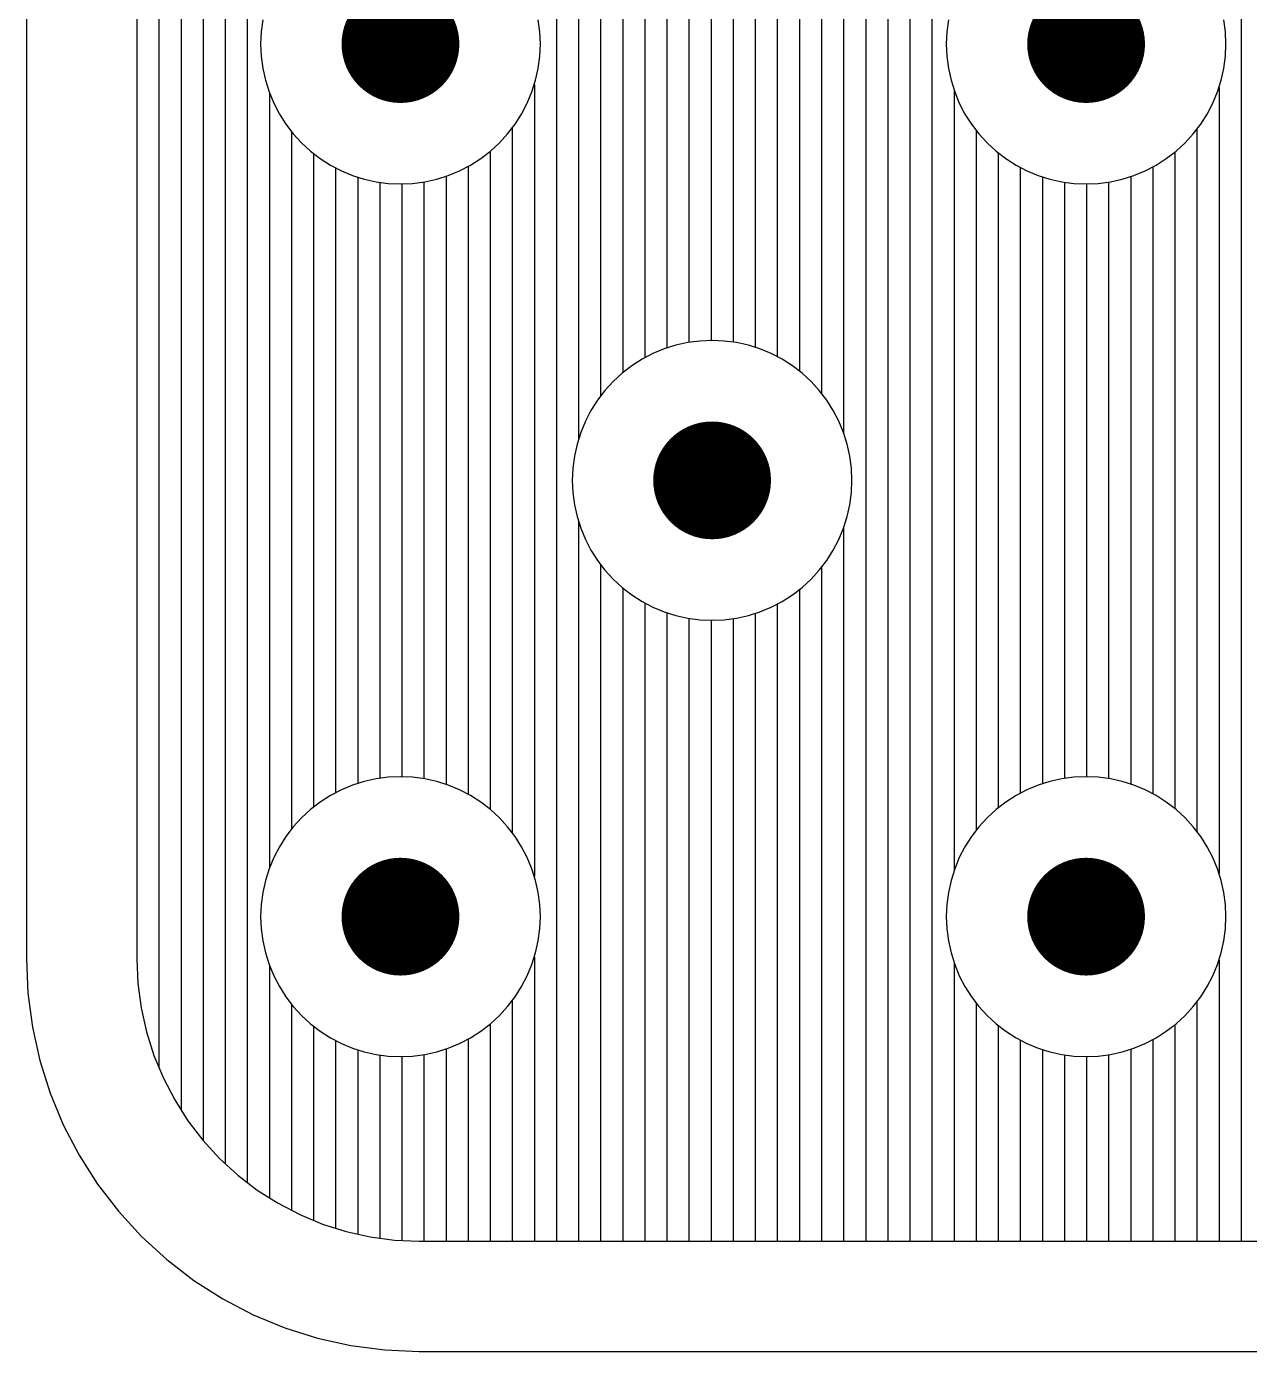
# Model space of a CAD drawing. Extents: x 295 to 953, y 10 to 290.
# Drawn here: x 537.02 to 574.02, y 80.09 to 120.18 of the extents above; entities that cross this region are included whole.
import ezdxf

# ---------------------------------------------------------------- set-up
doc = ezdxf.new("R2010")
doc.units = 0
doc.header["$LTSCALE"] = 5
doc.header["$MEASUREMENT"] = 0
doc.layers.get('0').update_dxf_attribs({"linetype": 'CONTINUOUS', "lineweight": 25})
doc.layers.add('ART003_PHO', color=3, linetype='CONTINUOUS')

msp = doc.modelspace()

# ---------------------------------------------------------------- linework, layer by layer
at = {"const_width": 1.782}
for points in [[(548.331, 120.543, 1), (548.331, 118.761, 1)], [(569.077, 120.543, 1), (569.077, 118.761, 1)], [(557.761, 107.341, 1), (557.761, 105.559, 1)], [(548.331, 94.14, 1), (548.331, 92.358, 1)], [(569.077, 94.14, 1), (569.077, 92.358, 1)]]:
    msp.add_lwpolyline(points, format="xyb", close=True, dxfattribs=at)
at = {"layer": 'ART003_PHO', "color": 7}
for p, q in [((537.016, 246.411), (537.016, 91.971)), ((540.357, 164.328), (540.357, 91.971)), ((541.023, 164.365), (541.023, 88.665)), ((541.691, 164.365), (541.691, 87.388)), ((542.36, 164.365), (542.36, 86.477)), ((543.028, 164.365), (543.028, 85.768)), ((543.696, 164.365), (543.696, 85.198)), ((553.052, 164.365), (553.052, 83.433)), ((562.407, 164.365), (562.407, 83.433)), ((563.075, 164.365), (563.075, 83.433)), ((563.744, 164.365), (563.744, 83.433)), ((564.412, 164.365), (564.412, 83.433)), ((573.767, 164.365), (573.767, 83.433)), ((553.72, 129.71), (553.72, 107.708)), ((561.739, 129.522), (561.739, 107.896)), ((554.388, 128.411), (554.388, 109.007)), ((561.071, 128.33), (561.071, 109.088)), ((555.056, 127.712), (555.056, 109.705)), ((560.402, 127.661), (560.402, 109.757)), ((555.725, 127.257), (555.725, 110.16)), ((559.734, 127.223), (559.734, 110.194)), ((556.393, 126.962), (556.393, 110.455)), ((557.061, 126.794), (557.061, 110.624)), ((557.729, 126.735), (557.729, 110.682)), ((558.398, 126.783), (558.398, 110.634)), ((559.066, 126.941), (559.066, 110.476)), ((544.163, 120.387), (544.115, 120.021)), ((544.163, 120.387), (544.115, 120.021)), ((552.548, 120.021), (552.499, 120.387)), ((552.548, 120.021), (552.499, 120.387)), ((564.909, 120.387), (564.861, 120.021)), ((564.909, 120.387), (564.861, 120.021)), ((573.293, 120.021), (573.245, 120.387)), ((573.293, 120.021), (573.245, 120.387)), ((544.115, 120.021), (544.099, 119.652)), ((544.115, 120.021), (544.099, 119.652)), ((552.564, 119.652), (552.548, 120.021)), ((552.564, 119.652), (552.548, 120.021)), ((564.861, 120.021), (564.844, 119.652)), ((564.861, 120.021), (564.844, 119.652)), ((573.309, 119.652), (573.293, 120.021)), ((573.309, 119.652), (573.293, 120.021)), ((544.099, 119.652), (544.115, 119.283)), ((544.099, 119.652), (544.115, 119.283)), ((552.548, 119.283), (552.564, 119.652)), ((552.548, 119.283), (552.564, 119.652)), ((564.844, 119.652), (564.861, 119.283)), ((564.844, 119.652), (564.861, 119.283)), ((573.293, 119.283), (573.309, 119.652)), ((573.293, 119.283), (573.309, 119.652)), ((544.115, 119.283), (544.163, 118.917)), ((544.115, 119.283), (544.163, 118.917)), ((552.499, 118.917), (552.548, 119.283)), ((552.499, 118.917), (552.548, 119.283)), ((564.861, 119.283), (564.909, 118.917)), ((564.861, 119.283), (564.909, 118.917)), ((573.245, 118.917), (573.293, 119.283)), ((573.245, 118.917), (573.293, 119.283)), ((544.163, 118.917), (544.243, 118.556)), ((544.163, 118.917), (544.243, 118.556)), ((552.419, 118.556), (552.499, 118.917)), ((552.419, 118.556), (552.499, 118.917)), ((564.909, 118.917), (564.989, 118.556)), ((564.909, 118.917), (564.989, 118.556)), ((573.165, 118.556), (573.245, 118.917)), ((573.165, 118.556), (573.245, 118.917)), ((544.243, 118.556), (544.354, 118.204)), ((544.243, 118.556), (544.354, 118.204)), ((552.308, 118.204), (552.419, 118.556)), ((552.308, 118.204), (552.419, 118.556)), ((552.383, 118.43), (552.383, 94.47)), ((564.989, 118.556), (565.1, 118.204)), ((564.989, 118.556), (565.1, 118.204)), ((573.054, 118.204), (573.165, 118.556)), ((573.054, 118.204), (573.165, 118.556)), ((573.099, 118.335), (573.099, 94.565)), ((544.354, 118.204), (544.496, 117.863)), ((544.354, 118.204), (544.496, 117.863)), ((544.364, 118.177), (544.364, 94.724)), ((552.167, 117.863), (552.308, 118.204)), ((552.167, 117.863), (552.308, 118.204)), ((565.08, 118.259), (565.08, 94.641)), ((565.1, 118.204), (565.241, 117.863)), ((565.1, 118.204), (565.241, 117.863)), ((572.913, 117.863), (573.054, 118.204)), ((572.913, 117.863), (573.054, 118.204)), ((544.496, 117.863), (544.666, 117.536)), ((544.496, 117.863), (544.666, 117.536)), ((544.666, 117.536), (544.864, 117.224)), ((544.666, 117.536), (544.864, 117.224)), ((551.798, 117.224), (551.997, 117.536)), ((551.798, 117.224), (551.997, 117.536)), ((551.997, 117.536), (552.167, 117.863)), ((551.997, 117.536), (552.167, 117.863)), ((565.241, 117.863), (565.412, 117.536)), ((565.241, 117.863), (565.412, 117.536)), ((565.412, 117.536), (565.61, 117.224)), ((565.412, 117.536), (565.61, 117.224)), ((572.544, 117.224), (572.742, 117.536)), ((572.544, 117.224), (572.742, 117.536)), ((572.742, 117.536), (572.913, 117.863)), ((572.742, 117.536), (572.913, 117.863)), ((544.864, 117.224), (545.089, 116.931)), ((544.864, 117.224), (545.089, 116.931)), ((551.573, 116.931), (551.798, 117.224)), ((551.573, 116.931), (551.798, 117.224)), ((551.715, 117.11), (551.715, 95.791)), ((565.61, 117.224), (565.835, 116.931)), ((565.61, 117.224), (565.835, 116.931)), ((572.319, 116.931), (572.544, 117.224)), ((572.319, 116.931), (572.544, 117.224)), ((572.431, 117.071), (572.431, 95.83)), ((545.033, 117), (545.033, 95.9)), ((545.089, 116.931), (545.339, 116.659)), ((545.089, 116.931), (545.339, 116.659)), ((551.324, 116.659), (551.573, 116.931)), ((551.324, 116.659), (551.573, 116.931)), ((565.748, 117.038), (565.748, 95.863)), ((565.835, 116.931), (566.084, 116.659)), ((565.835, 116.931), (566.084, 116.659)), ((572.07, 116.659), (572.319, 116.931)), ((572.07, 116.659), (572.319, 116.931)), ((545.339, 116.659), (545.611, 116.41)), ((545.339, 116.659), (545.611, 116.41)), ((545.611, 116.41), (545.904, 116.185)), ((545.611, 116.41), (545.904, 116.185)), ((545.701, 116.336), (545.701, 96.564)), ((550.759, 116.185), (551.052, 116.41)), ((550.759, 116.185), (551.052, 116.41)), ((551.047, 116.406), (551.047, 96.495)), ((551.052, 116.41), (551.324, 116.659)), ((551.052, 116.41), (551.324, 116.659)), ((566.084, 116.659), (566.356, 116.41)), ((566.084, 116.659), (566.356, 116.41)), ((566.356, 116.41), (566.649, 116.185)), ((566.356, 116.41), (566.649, 116.185)), ((566.417, 116.36), (566.417, 96.54)), ((571.504, 116.185), (571.797, 116.41)), ((571.504, 116.185), (571.797, 116.41)), ((571.763, 116.381), (571.763, 96.519)), ((571.797, 116.41), (572.07, 116.659)), ((571.797, 116.41), (572.07, 116.659)), ((545.904, 116.185), (546.215, 115.987)), ((545.904, 116.185), (546.215, 115.987)), ((546.215, 115.987), (546.543, 115.816)), ((546.215, 115.987), (546.543, 115.816)), ((546.369, 115.902), (546.369, 96.998)), ((550.12, 115.816), (550.448, 115.987)), ((550.12, 115.816), (550.448, 115.987)), ((550.379, 115.948), (550.379, 96.953)), ((550.448, 115.987), (550.759, 116.185)), ((550.448, 115.987), (550.759, 116.185)), ((566.649, 116.185), (566.961, 115.987)), ((566.649, 116.185), (566.961, 115.987)), ((566.961, 115.987), (567.288, 115.816)), ((566.961, 115.987), (567.288, 115.816)), ((567.085, 115.918), (567.085, 96.983)), ((570.865, 115.816), (571.193, 115.987)), ((570.865, 115.816), (571.193, 115.987)), ((571.094, 115.931), (571.094, 96.969)), ((571.193, 115.987), (571.504, 116.185)), ((571.193, 115.987), (571.504, 116.185)), ((546.543, 115.816), (546.884, 115.675)), ((546.543, 115.816), (546.884, 115.675)), ((546.884, 115.675), (547.236, 115.564)), ((546.884, 115.675), (547.236, 115.564)), ((547.037, 115.622), (547.037, 97.278)), ((547.236, 115.564), (547.596, 115.484)), ((547.236, 115.564), (547.596, 115.484)), ((547.596, 115.484), (547.962, 115.436)), ((547.596, 115.484), (547.962, 115.436)), ((547.706, 115.466), (547.706, 97.434)), ((548.7, 115.436), (549.066, 115.484)), ((548.7, 115.436), (549.066, 115.484)), ((549.042, 115.48), (549.042, 97.421)), ((549.066, 115.484), (549.427, 115.564)), ((549.066, 115.484), (549.427, 115.564)), ((549.427, 115.564), (549.779, 115.675)), ((549.427, 115.564), (549.779, 115.675)), ((549.71, 115.651), (549.71, 97.25)), ((549.779, 115.675), (550.12, 115.816)), ((549.779, 115.675), (550.12, 115.816)), ((567.288, 115.816), (567.629, 115.675)), ((567.288, 115.816), (567.629, 115.675)), ((567.629, 115.675), (567.981, 115.564)), ((567.629, 115.675), (567.981, 115.564)), ((567.753, 115.632), (567.753, 97.268)), ((567.981, 115.564), (568.342, 115.484)), ((567.981, 115.564), (568.342, 115.484)), ((568.342, 115.484), (568.708, 115.436)), ((568.342, 115.484), (568.708, 115.436)), ((568.421, 115.471), (568.421, 97.43)), ((569.446, 115.436), (569.812, 115.484)), ((569.446, 115.436), (569.812, 115.484)), ((569.758, 115.475), (569.758, 97.426)), ((569.812, 115.484), (570.172, 115.564)), ((569.812, 115.484), (570.172, 115.564)), ((570.172, 115.564), (570.524, 115.675)), ((570.172, 115.564), (570.524, 115.675)), ((570.426, 115.64), (570.426, 97.26)), ((570.524, 115.675), (570.865, 115.816)), ((570.524, 115.675), (570.865, 115.816)), ((547.962, 115.436), (548.331, 115.42)), ((547.962, 115.436), (548.331, 115.42)), ((548.331, 115.42), (548.7, 115.436)), ((548.331, 115.42), (548.7, 115.436)), ((548.374, 115.42), (548.374, 97.481)), ((568.708, 115.436), (569.077, 115.42)), ((568.708, 115.436), (569.077, 115.42)), ((569.077, 115.42), (569.446, 115.436)), ((569.077, 115.42), (569.446, 115.436)), ((569.09, 115.42), (569.09, 97.481)), ((557.392, 110.666), (557.026, 110.618)), ((557.392, 110.666), (557.026, 110.618)), ((557.761, 110.683), (557.392, 110.666)), ((557.761, 110.683), (557.392, 110.666)), ((558.13, 110.666), (557.761, 110.683)), ((558.13, 110.666), (557.761, 110.683)), ((558.496, 110.618), (558.13, 110.666)), ((558.496, 110.618), (558.13, 110.666)), ((555.972, 110.286), (555.645, 110.115)), ((555.972, 110.286), (555.645, 110.115)), ((556.314, 110.427), (555.972, 110.286)), ((556.314, 110.427), (555.972, 110.286)), ((556.666, 110.538), (556.314, 110.427)), ((556.666, 110.538), (556.314, 110.427)), ((557.026, 110.618), (556.666, 110.538)), ((557.026, 110.618), (556.666, 110.538)), ((558.857, 110.538), (558.496, 110.618)), ((558.857, 110.538), (558.496, 110.618)), ((559.209, 110.427), (558.857, 110.538)), ((559.209, 110.427), (558.857, 110.538)), ((559.55, 110.286), (559.209, 110.427)), ((559.55, 110.286), (559.209, 110.427)), ((559.877, 110.115), (559.55, 110.286)), ((559.877, 110.115), (559.55, 110.286)), ((555.334, 109.917), (555.041, 109.692)), ((555.334, 109.917), (555.041, 109.692)), ((555.645, 110.115), (555.334, 109.917)), ((555.645, 110.115), (555.334, 109.917)), ((560.189, 109.917), (559.877, 110.115)), ((560.189, 109.917), (559.877, 110.115)), ((560.482, 109.692), (560.189, 109.917)), ((560.482, 109.692), (560.189, 109.917)), ((555.041, 109.692), (554.768, 109.443)), ((555.041, 109.692), (554.768, 109.443)), ((560.754, 109.443), (560.482, 109.692)), ((560.754, 109.443), (560.482, 109.692)), ((554.519, 109.171), (554.294, 108.878)), ((554.519, 109.171), (554.294, 108.878)), ((554.768, 109.443), (554.519, 109.171)), ((554.768, 109.443), (554.519, 109.171)), ((561.003, 109.171), (560.754, 109.443)), ((561.003, 109.171), (560.754, 109.443)), ((561.228, 108.878), (561.003, 109.171)), ((561.228, 108.878), (561.003, 109.171)), ((554.294, 108.878), (554.096, 108.566)), ((554.294, 108.878), (554.096, 108.566)), ((561.426, 108.566), (561.228, 108.878)), ((561.426, 108.566), (561.228, 108.878)), ((554.096, 108.566), (553.925, 108.239)), ((554.096, 108.566), (553.925, 108.239)), ((561.597, 108.239), (561.426, 108.566)), ((561.597, 108.239), (561.426, 108.566)), ((553.784, 107.898), (553.673, 107.546)), ((553.784, 107.898), (553.673, 107.546)), ((553.925, 108.239), (553.784, 107.898)), ((553.925, 108.239), (553.784, 107.898)), ((561.738, 107.898), (561.597, 108.239)), ((561.738, 107.898), (561.597, 108.239)), ((561.849, 107.546), (561.738, 107.898)), ((561.849, 107.546), (561.738, 107.898)), ((553.673, 107.546), (553.593, 107.185)), ((553.673, 107.546), (553.593, 107.185)), ((561.929, 107.185), (561.849, 107.546)), ((561.929, 107.185), (561.849, 107.546)), ((553.593, 107.185), (553.545, 106.819)), ((553.593, 107.185), (553.545, 106.819)), ((561.977, 106.819), (561.929, 107.185)), ((561.977, 106.819), (561.929, 107.185)), ((553.545, 106.819), (553.529, 106.45)), ((553.545, 106.819), (553.529, 106.45)), ((561.993, 106.45), (561.977, 106.819)), ((561.993, 106.45), (561.977, 106.819)), ((553.529, 106.45), (553.545, 106.081)), ((553.529, 106.45), (553.545, 106.081)), ((561.977, 106.081), (561.993, 106.45)), ((561.977, 106.081), (561.993, 106.45)), ((553.545, 106.081), (553.593, 105.715)), ((553.545, 106.081), (553.593, 105.715)), ((561.929, 105.715), (561.977, 106.081)), ((561.929, 105.715), (561.977, 106.081)), ((553.593, 105.715), (553.673, 105.355)), ((553.593, 105.715), (553.673, 105.355)), ((561.849, 105.355), (561.929, 105.715)), ((561.849, 105.355), (561.929, 105.715)), ((553.673, 105.355), (553.784, 105.003)), ((553.673, 105.355), (553.784, 105.003)), ((553.72, 105.193), (553.72, 83.433)), ((561.738, 105.003), (561.849, 105.355)), ((561.738, 105.003), (561.849, 105.355)), ((553.784, 105.003), (553.925, 104.662)), ((553.784, 105.003), (553.925, 104.662)), ((553.925, 104.662), (554.096, 104.334)), ((553.925, 104.662), (554.096, 104.334)), ((561.426, 104.334), (561.597, 104.662)), ((561.426, 104.334), (561.597, 104.662)), ((561.597, 104.662), (561.738, 105.003)), ((561.597, 104.662), (561.738, 105.003)), ((561.739, 105.005), (561.739, 83.433)), ((554.096, 104.334), (554.294, 104.023)), ((554.096, 104.334), (554.294, 104.023)), ((561.228, 104.023), (561.426, 104.334)), ((561.228, 104.023), (561.426, 104.334)), ((554.294, 104.023), (554.519, 103.73)), ((554.294, 104.023), (554.519, 103.73)), ((554.388, 103.894), (554.388, 83.433)), ((561.003, 103.73), (561.228, 104.023)), ((561.003, 103.73), (561.228, 104.023)), ((554.519, 103.73), (554.768, 103.457)), ((554.519, 103.73), (554.768, 103.457)), ((554.768, 103.457), (555.041, 103.208)), ((554.768, 103.457), (555.041, 103.208)), ((560.482, 103.208), (560.754, 103.457)), ((560.482, 103.208), (560.754, 103.457)), ((560.754, 103.457), (561.003, 103.73)), ((560.754, 103.457), (561.003, 103.73)), ((561.071, 103.812), (561.071, 83.433)), ((555.041, 103.208), (555.334, 102.983)), ((555.041, 103.208), (555.334, 102.983)), ((555.056, 103.195), (555.056, 83.433)), ((560.189, 102.983), (560.482, 103.208)), ((560.189, 102.983), (560.482, 103.208)), ((560.402, 103.143), (560.402, 83.433)), ((555.334, 102.983), (555.645, 102.785)), ((555.334, 102.983), (555.645, 102.785)), ((555.645, 102.785), (555.972, 102.614)), ((555.645, 102.785), (555.972, 102.614)), ((555.725, 102.74), (555.725, 83.433)), ((559.55, 102.614), (559.877, 102.785)), ((559.55, 102.614), (559.877, 102.785)), ((559.734, 102.706), (559.734, 83.433)), ((559.877, 102.785), (560.189, 102.983)), ((559.877, 102.785), (560.189, 102.983)), ((555.972, 102.614), (556.314, 102.473)), ((555.972, 102.614), (556.314, 102.473)), ((556.314, 102.473), (556.666, 102.362)), ((556.314, 102.473), (556.666, 102.362)), ((556.393, 102.445), (556.393, 83.433)), ((556.666, 102.362), (557.026, 102.282)), ((556.666, 102.362), (557.026, 102.282)), ((557.026, 102.282), (557.392, 102.234)), ((557.026, 102.282), (557.392, 102.234)), ((557.061, 102.276), (557.061, 83.433)), ((558.13, 102.234), (558.496, 102.282)), ((558.13, 102.234), (558.496, 102.282)), ((558.398, 102.266), (558.398, 83.433)), ((558.496, 102.282), (558.857, 102.362)), ((558.496, 102.282), (558.857, 102.362)), ((558.857, 102.362), (559.209, 102.473)), ((558.857, 102.362), (559.209, 102.473)), ((559.066, 102.424), (559.066, 83.433)), ((559.209, 102.473), (559.55, 102.614)), ((559.209, 102.473), (559.55, 102.614)), ((557.392, 102.234), (557.761, 102.218)), ((557.392, 102.234), (557.761, 102.218)), ((557.729, 102.218), (557.729, 83.433)), ((557.761, 102.218), (558.13, 102.234)), ((557.761, 102.218), (558.13, 102.234)), ((547.962, 97.465), (547.596, 97.417)), ((547.962, 97.465), (547.596, 97.417)), ((548.331, 97.481), (547.962, 97.465)), ((548.331, 97.481), (547.962, 97.465)), ((548.7, 97.465), (548.331, 97.481)), ((548.7, 97.465), (548.331, 97.481)), ((549.066, 97.417), (548.7, 97.465)), ((549.066, 97.417), (548.7, 97.465)), ((568.708, 97.465), (568.342, 97.417)), ((568.708, 97.465), (568.342, 97.417)), ((569.077, 97.481), (568.708, 97.465)), ((569.077, 97.481), (568.708, 97.465)), ((569.446, 97.465), (569.077, 97.481)), ((569.446, 97.465), (569.077, 97.481)), ((569.812, 97.417), (569.446, 97.465)), ((569.812, 97.417), (569.446, 97.465)), ((546.543, 97.084), (546.215, 96.914)), ((546.543, 97.084), (546.215, 96.914)), ((546.884, 97.226), (546.543, 97.084)), ((546.884, 97.226), (546.543, 97.084)), ((547.236, 97.337), (546.884, 97.226)), ((547.236, 97.337), (546.884, 97.226)), ((547.596, 97.417), (547.236, 97.337)), ((547.596, 97.417), (547.236, 97.337)), ((549.427, 97.337), (549.066, 97.417)), ((549.427, 97.337), (549.066, 97.417)), ((549.779, 97.226), (549.427, 97.337)), ((549.779, 97.226), (549.427, 97.337)), ((550.12, 97.084), (549.779, 97.226)), ((550.12, 97.084), (549.779, 97.226)), ((550.448, 96.914), (550.12, 97.084)), ((550.448, 96.914), (550.12, 97.084)), ((567.288, 97.084), (566.961, 96.914)), ((567.288, 97.084), (566.961, 96.914)), ((567.629, 97.226), (567.288, 97.084)), ((567.629, 97.226), (567.288, 97.084)), ((567.981, 97.337), (567.629, 97.226)), ((567.981, 97.337), (567.629, 97.226)), ((568.342, 97.417), (567.981, 97.337)), ((568.342, 97.417), (567.981, 97.337)), ((570.172, 97.337), (569.812, 97.417)), ((570.172, 97.337), (569.812, 97.417)), ((570.524, 97.226), (570.172, 97.337)), ((570.524, 97.226), (570.172, 97.337)), ((570.865, 97.084), (570.524, 97.226)), ((570.865, 97.084), (570.524, 97.226)), ((571.193, 96.914), (570.865, 97.084)), ((571.193, 96.914), (570.865, 97.084)), ((545.904, 96.715), (545.611, 96.491)), ((545.904, 96.715), (545.611, 96.491)), ((546.215, 96.914), (545.904, 96.715)), ((546.215, 96.914), (545.904, 96.715)), ((550.759, 96.715), (550.448, 96.914)), ((550.759, 96.715), (550.448, 96.914)), ((551.052, 96.491), (550.759, 96.715)), ((551.052, 96.491), (550.759, 96.715)), ((566.649, 96.715), (566.356, 96.491)), ((566.649, 96.715), (566.356, 96.491)), ((566.961, 96.914), (566.649, 96.715)), ((566.961, 96.914), (566.649, 96.715)), ((571.504, 96.715), (571.193, 96.914)), ((571.504, 96.715), (571.193, 96.914)), ((571.797, 96.491), (571.504, 96.715)), ((571.797, 96.491), (571.504, 96.715)), ((545.339, 96.241), (545.089, 95.969)), ((545.339, 96.241), (545.089, 95.969)), ((545.611, 96.491), (545.339, 96.241)), ((545.611, 96.491), (545.339, 96.241)), ((551.324, 96.241), (551.052, 96.491)), ((551.324, 96.241), (551.052, 96.491)), ((551.573, 95.969), (551.324, 96.241)), ((551.573, 95.969), (551.324, 96.241)), ((566.084, 96.241), (565.835, 95.969)), ((566.084, 96.241), (565.835, 95.969)), ((566.356, 96.491), (566.084, 96.241)), ((566.356, 96.491), (566.084, 96.241)), ((572.07, 96.241), (571.797, 96.491)), ((572.07, 96.241), (571.797, 96.491)), ((572.319, 95.969), (572.07, 96.241)), ((572.319, 95.969), (572.07, 96.241)), ((545.089, 95.969), (544.864, 95.676)), ((545.089, 95.969), (544.864, 95.676)), ((551.798, 95.676), (551.573, 95.969)), ((551.798, 95.676), (551.573, 95.969)), ((565.835, 95.969), (565.61, 95.676)), ((565.835, 95.969), (565.61, 95.676)), ((572.544, 95.676), (572.319, 95.969)), ((572.544, 95.676), (572.319, 95.969)), ((544.864, 95.676), (544.666, 95.365)), ((544.864, 95.676), (544.666, 95.365)), ((551.997, 95.365), (551.798, 95.676)), ((551.997, 95.365), (551.798, 95.676)), ((565.61, 95.676), (565.412, 95.365)), ((565.61, 95.676), (565.412, 95.365)), ((572.742, 95.365), (572.544, 95.676)), ((572.742, 95.365), (572.544, 95.676)), ((544.496, 95.037), (544.354, 94.696)), ((544.496, 95.037), (544.354, 94.696)), ((544.666, 95.365), (544.496, 95.037)), ((544.666, 95.365), (544.496, 95.037)), ((552.167, 95.037), (551.997, 95.365)), ((552.167, 95.037), (551.997, 95.365)), ((552.308, 94.696), (552.167, 95.037)), ((552.308, 94.696), (552.167, 95.037)), ((565.241, 95.037), (565.1, 94.696)), ((565.241, 95.037), (565.1, 94.696)), ((565.412, 95.365), (565.241, 95.037)), ((565.412, 95.365), (565.241, 95.037)), ((572.913, 95.037), (572.742, 95.365)), ((572.913, 95.037), (572.742, 95.365)), ((573.054, 94.696), (572.913, 95.037)), ((573.054, 94.696), (572.913, 95.037)), ((544.354, 94.696), (544.243, 94.344)), ((544.354, 94.696), (544.243, 94.344)), ((552.419, 94.344), (552.308, 94.696)), ((552.419, 94.344), (552.308, 94.696)), ((565.1, 94.696), (564.989, 94.344)), ((565.1, 94.696), (564.989, 94.344)), ((573.165, 94.344), (573.054, 94.696)), ((573.165, 94.344), (573.054, 94.696)), ((544.243, 94.344), (544.163, 93.983)), ((544.243, 94.344), (544.163, 93.983)), ((552.499, 93.983), (552.419, 94.344)), ((552.499, 93.983), (552.419, 94.344)), ((564.989, 94.344), (564.909, 93.983)), ((564.989, 94.344), (564.909, 93.983)), ((573.245, 93.983), (573.165, 94.344)), ((573.245, 93.983), (573.165, 94.344)), ((544.163, 93.983), (544.115, 93.617)), ((544.163, 93.983), (544.115, 93.617)), ((552.548, 93.617), (552.499, 93.983)), ((552.548, 93.617), (552.499, 93.983)), ((564.909, 93.983), (564.861, 93.617)), ((564.909, 93.983), (564.861, 93.617)), ((573.293, 93.617), (573.245, 93.983)), ((573.293, 93.617), (573.245, 93.983)), ((544.115, 93.617), (544.099, 93.249)), ((544.115, 93.617), (544.099, 93.249)), ((552.564, 93.249), (552.548, 93.617)), ((552.564, 93.249), (552.548, 93.617)), ((564.861, 93.617), (564.844, 93.249)), ((564.861, 93.617), (564.844, 93.249)), ((573.309, 93.249), (573.293, 93.617)), ((573.309, 93.249), (573.293, 93.617)), ((544.099, 93.249), (544.115, 92.88)), ((544.099, 93.249), (544.115, 92.88)), ((552.548, 92.88), (552.564, 93.249)), ((552.548, 92.88), (552.564, 93.249)), ((564.844, 93.249), (564.861, 92.88)), ((564.844, 93.249), (564.861, 92.88)), ((573.293, 92.88), (573.309, 93.249)), ((573.293, 92.88), (573.309, 93.249)), ((544.115, 92.88), (544.163, 92.514)), ((544.115, 92.88), (544.163, 92.514)), ((552.499, 92.514), (552.548, 92.88)), ((552.499, 92.514), (552.548, 92.88)), ((564.861, 92.88), (564.909, 92.514)), ((564.861, 92.88), (564.909, 92.514)), ((573.245, 92.514), (573.293, 92.88)), ((573.245, 92.514), (573.293, 92.88)), ((544.163, 92.514), (544.243, 92.153)), ((544.163, 92.514), (544.243, 92.153)), ((552.419, 92.153), (552.499, 92.514)), ((552.419, 92.153), (552.499, 92.514)), ((564.909, 92.514), (564.989, 92.153)), ((564.909, 92.514), (564.989, 92.153)), ((573.165, 92.153), (573.245, 92.514)), ((573.165, 92.153), (573.245, 92.514)), ((537.016, 91.971), (537.061, 90.936)), ((540.357, 91.971), (540.389, 91.227)), ((544.243, 92.153), (544.354, 91.801)), ((544.243, 92.153), (544.354, 91.801)), ((552.308, 91.801), (552.419, 92.153)), ((552.308, 91.801), (552.419, 92.153)), ((552.383, 92.027), (552.383, 83.433)), ((564.989, 92.153), (565.1, 91.801)), ((564.989, 92.153), (565.1, 91.801)), ((565.08, 91.856), (565.08, 83.433)), ((573.054, 91.801), (573.165, 92.153)), ((573.054, 91.801), (573.165, 92.153)), ((573.099, 91.932), (573.099, 83.433)), ((544.354, 91.801), (544.496, 91.46)), ((544.354, 91.801), (544.496, 91.46)), ((544.364, 91.774), (544.364, 84.734)), ((544.496, 91.46), (544.666, 91.132)), ((544.496, 91.46), (544.666, 91.132)), ((551.997, 91.132), (552.167, 91.46)), ((551.997, 91.132), (552.167, 91.46)), ((552.167, 91.46), (552.308, 91.801)), ((552.167, 91.46), (552.308, 91.801)), ((565.1, 91.801), (565.241, 91.46)), ((565.1, 91.801), (565.241, 91.46)), ((565.241, 91.46), (565.412, 91.132)), ((565.241, 91.46), (565.412, 91.132)), ((572.742, 91.132), (572.913, 91.46)), ((572.742, 91.132), (572.913, 91.46)), ((572.913, 91.46), (573.054, 91.801)), ((572.913, 91.46), (573.054, 91.801)), ((540.389, 91.227), (540.487, 90.489)), ((544.666, 91.132), (544.864, 90.821)), ((544.666, 91.132), (544.864, 90.821)), ((551.798, 90.821), (551.997, 91.132)), ((551.798, 90.821), (551.997, 91.132)), ((565.412, 91.132), (565.61, 90.821)), ((565.412, 91.132), (565.61, 90.821)), ((572.544, 90.821), (572.742, 91.132)), ((572.544, 90.821), (572.742, 91.132)), ((537.061, 90.936), (537.196, 89.909)), ((544.864, 90.821), (545.089, 90.528)), ((544.864, 90.821), (545.089, 90.528)), ((551.573, 90.528), (551.798, 90.821)), ((551.573, 90.528), (551.798, 90.821)), ((551.715, 90.707), (551.715, 83.433)), ((565.61, 90.821), (565.835, 90.528)), ((565.61, 90.821), (565.835, 90.528)), ((565.748, 90.634), (565.748, 83.433)), ((572.319, 90.528), (572.544, 90.821)), ((572.319, 90.528), (572.544, 90.821)), ((572.431, 90.667), (572.431, 83.433)), ((540.487, 90.489), (540.648, 89.761)), ((545.033, 90.597), (545.033, 84.356)), ((545.089, 90.528), (545.339, 90.256)), ((545.089, 90.528), (545.339, 90.256)), ((545.339, 90.256), (545.611, 90.006)), ((545.339, 90.256), (545.611, 90.006)), ((551.052, 90.006), (551.324, 90.256)), ((551.052, 90.006), (551.324, 90.256)), ((551.324, 90.256), (551.573, 90.528)), ((551.324, 90.256), (551.573, 90.528)), ((565.835, 90.528), (566.084, 90.256)), ((565.835, 90.528), (566.084, 90.256)), ((566.084, 90.256), (566.356, 90.006)), ((566.084, 90.256), (566.356, 90.006)), ((571.797, 90.006), (572.07, 90.256)), ((571.797, 90.006), (572.07, 90.256)), ((572.07, 90.256), (572.319, 90.528)), ((572.07, 90.256), (572.319, 90.528)), ((537.196, 89.909), (537.42, 88.897)), ((545.611, 90.006), (545.904, 89.782)), ((545.611, 90.006), (545.904, 89.782)), ((545.701, 89.933), (545.701, 84.053)), ((550.759, 89.782), (551.052, 90.006)), ((550.759, 89.782), (551.052, 90.006)), ((551.047, 90.002), (551.047, 83.433)), ((566.356, 90.006), (566.649, 89.782)), ((566.356, 90.006), (566.649, 89.782)), ((566.417, 89.957), (566.417, 83.433)), ((571.504, 89.782), (571.797, 90.006)), ((571.504, 89.782), (571.797, 90.006)), ((571.763, 89.978), (571.763, 83.433)), ((540.648, 89.761), (540.872, 89.051)), ((545.904, 89.782), (546.215, 89.583)), ((545.904, 89.782), (546.215, 89.583)), ((546.215, 89.583), (546.543, 89.413)), ((546.215, 89.583), (546.543, 89.413)), ((546.369, 89.499), (546.369, 83.815)), ((546.543, 89.413), (546.884, 89.271)), ((546.543, 89.413), (546.884, 89.271)), ((549.779, 89.271), (550.12, 89.413)), ((549.779, 89.271), (550.12, 89.413)), ((550.12, 89.413), (550.448, 89.583)), ((550.12, 89.413), (550.448, 89.583)), ((550.379, 89.544), (550.379, 83.433)), ((550.448, 89.583), (550.759, 89.782)), ((550.448, 89.583), (550.759, 89.782)), ((566.649, 89.782), (566.961, 89.583)), ((566.649, 89.782), (566.961, 89.583)), ((566.961, 89.583), (567.288, 89.413)), ((566.961, 89.583), (567.288, 89.413)), ((567.085, 89.514), (567.085, 83.433)), ((567.288, 89.413), (567.629, 89.271)), ((567.288, 89.413), (567.629, 89.271)), ((570.524, 89.271), (570.865, 89.413)), ((570.524, 89.271), (570.865, 89.413)), ((570.865, 89.413), (571.193, 89.583)), ((570.865, 89.413), (571.193, 89.583)), ((571.094, 89.528), (571.094, 83.433)), ((571.193, 89.583), (571.504, 89.782)), ((571.193, 89.583), (571.504, 89.782)), ((540.872, 89.051), (541.157, 88.363)), ((546.884, 89.271), (547.236, 89.16)), ((546.884, 89.271), (547.236, 89.16)), ((547.037, 89.219), (547.037, 83.637)), ((547.236, 89.16), (547.596, 89.081)), ((547.236, 89.16), (547.596, 89.081)), ((547.596, 89.081), (547.962, 89.032)), ((547.596, 89.081), (547.962, 89.032)), ((547.706, 89.063), (547.706, 83.516)), ((547.962, 89.032), (548.331, 89.016)), ((547.962, 89.032), (548.331, 89.016)), ((548.331, 89.016), (548.7, 89.032)), ((548.331, 89.016), (548.7, 89.032)), ((548.374, 89.016), (548.374, 83.449)), ((548.7, 89.032), (549.066, 89.081)), ((548.7, 89.032), (549.066, 89.081)), ((549.042, 89.076), (549.042, 83.433)), ((549.066, 89.081), (549.427, 89.16)), ((549.066, 89.081), (549.427, 89.16)), ((549.427, 89.16), (549.779, 89.271)), ((549.427, 89.16), (549.779, 89.271)), ((549.71, 89.247), (549.71, 83.433)), ((567.629, 89.271), (567.981, 89.16)), ((567.629, 89.271), (567.981, 89.16)), ((567.753, 89.229), (567.753, 83.433)), ((567.981, 89.16), (568.342, 89.081)), ((567.981, 89.16), (568.342, 89.081)), ((568.342, 89.081), (568.708, 89.032)), ((568.342, 89.081), (568.708, 89.032)), ((568.421, 89.067), (568.421, 83.433)), ((568.708, 89.032), (569.077, 89.016)), ((568.708, 89.032), (569.077, 89.016)), ((569.077, 89.016), (569.446, 89.032)), ((569.077, 89.016), (569.446, 89.032)), ((569.09, 89.016), (569.09, 83.433)), ((569.446, 89.032), (569.812, 89.081)), ((569.446, 89.032), (569.812, 89.081)), ((569.758, 89.071), (569.758, 83.433)), ((569.812, 89.081), (570.172, 89.16)), ((569.812, 89.081), (570.172, 89.16)), ((570.172, 89.16), (570.524, 89.271)), ((570.172, 89.16), (570.524, 89.271)), ((570.426, 89.237), (570.426, 83.433)), ((537.42, 88.897), (537.732, 87.908)), ((541.157, 88.363), (541.501, 87.702)), ((537.732, 87.908), (538.129, 86.951)), ((541.501, 87.702), (541.901, 87.074)), ((541.901, 87.074), (542.355, 86.483)), ((538.129, 86.951), (538.607, 86.031)), ((542.355, 86.483), (542.858, 85.934)), ((538.607, 86.031), (539.164, 85.157)), ((542.858, 85.934), (543.407, 85.43)), ((543.407, 85.43), (543.998, 84.977)), ((539.164, 85.157), (539.795, 84.335)), ((543.998, 84.977), (544.626, 84.577)), ((539.795, 84.335), (540.495, 83.571)), ((544.626, 84.577), (545.287, 84.233)), ((545.287, 84.233), (545.975, 83.948)), ((545.975, 83.948), (546.686, 83.724)), ((540.495, 83.571), (541.259, 82.871)), ((546.686, 83.724), (547.413, 83.562)), ((547.413, 83.562), (548.151, 83.465)), ((548.151, 83.465), (548.896, 83.433)), ((548.896, 83.433), (822.136, 83.433)), ((541.259, 82.871), (542.082, 82.24)), ((542.082, 82.24), (542.956, 81.683)), ((542.956, 81.683), (543.875, 81.205)), ((543.875, 81.205), (544.832, 80.808)), ((544.832, 80.808), (545.821, 80.496)), ((545.821, 80.496), (546.833, 80.272)), ((546.833, 80.272), (547.86, 80.137)), ((547.86, 80.137), (548.896, 80.091)), ((548.896, 80.091), (822.136, 80.091))]:
    msp.add_line(p, q, dxfattribs=at)

doc.saveas('drawing.dxf')
